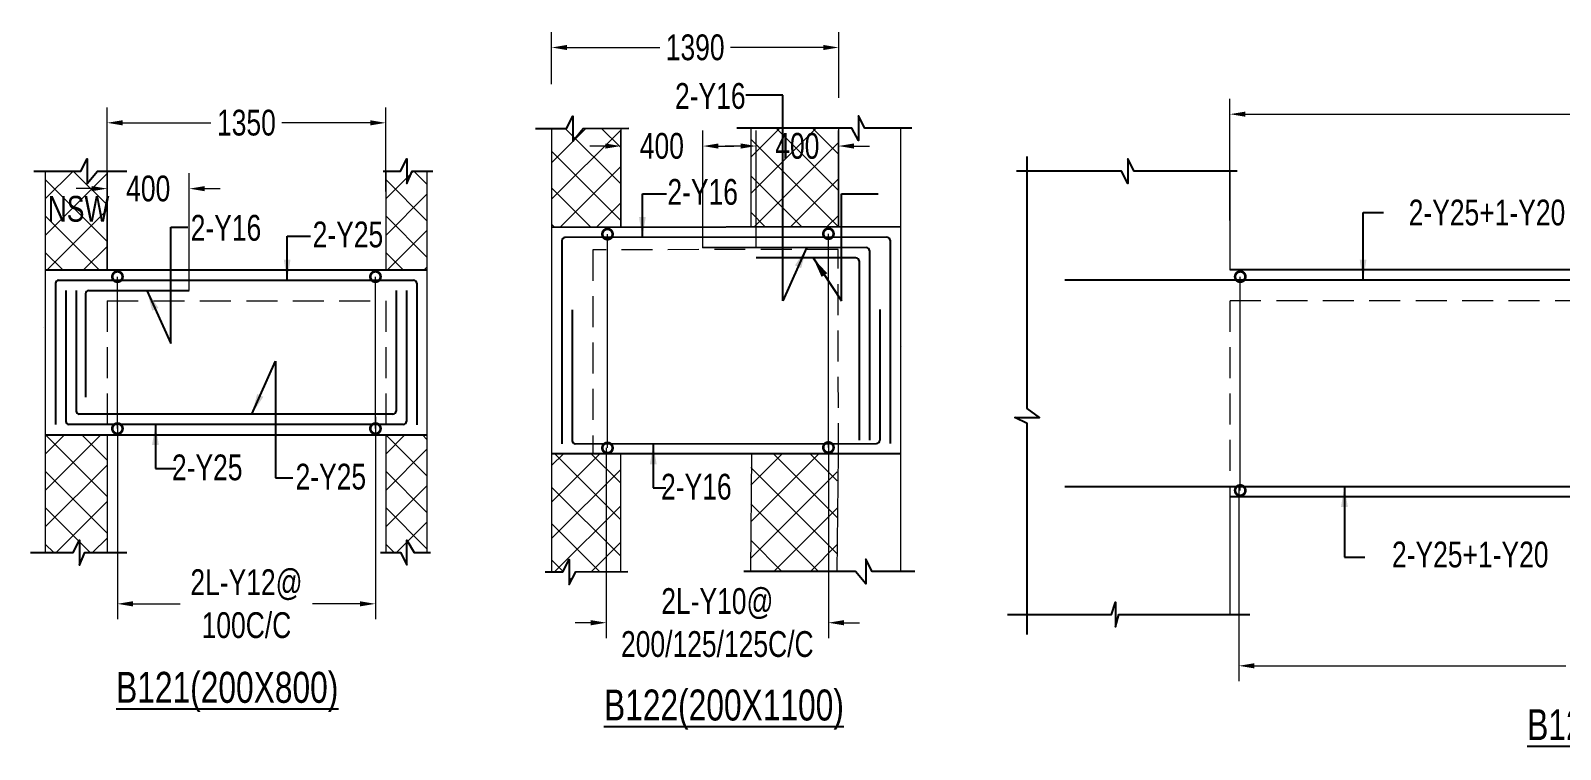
# Model space of a CAD drawing. Header units: millimetres. Extents: x -9667 to 132562, y -132456 to -91255.
# Drawn here: x 100861 to 108274, y -104329 to -100843 of the extents above; entities that cross this region are included whole.
import ezdxf

# ---------------------------------------------------------------- set-up
doc = ezdxf.new("R2010")
doc.units = ezdxf.units.MM
doc.header["$LTSCALE"] = 100
doc.header["$MEASUREMENT"] = 0
doc.linetypes.add('CONTINU', pattern=[0])
doc.linetypes.add('HIDDEN', pattern=[0.375, 0.25, -0.125])
doc.layers.get('Defpoints').update_dxf_attribs({"color": 1, "lineweight": 0})
for name, color, linetype in [('-S-BMNO', 1, 'Continuous'), ('-S-MISC', 8, 'Continuous'), ('-STR-BEAM', 7, 'CONTINU'), ('-STR-REINF', 3, 'Continuous')]:
    doc.layers.add(name, color=color, linetype=linetype)
for name, color, linetype, lineweight in [('-S-STIRRUPS DIM', 6, 'Continuous', 9), ('-S-STIRUP', 11, 'Continuous', 9), ('-S-TEXT', 6, 'Continuous', 0), ('-STR-COLUMN', 5, 'HIDDEN', 13), ('S-COL HATCH', 9, 'Continuous', 0), ('SLAB LINE', 254, 'HIDDEN', 20)]:
    doc.layers.add(name, color=color, linetype=linetype, lineweight=lineweight)
doc.styles.add('BEAM-LS', font='romans.shx', dxfattribs={"width": 0.8})
doc.styles.add('SOBHA', font='swisscl.ttf', dxfattribs={"width": 0.9})
doc.styles.add('sobha.sed', font='swisscl.ttf')
doc.dimstyles.new('S-50', dxfattribs={"dimscale": 50, "dimtxt": 2.5, "dimasz": 2, "dimexe": 0.5, "dimexo": 0.25, "dimgap": 0.25, "dimtad": 0, "dimdec": 0, "dimrnd": 0.0005, "dimzin": 0, "dimdsep": 46, "dimtxsty": 'sobha.sed', "dimblk": 'OBLIQUE', "dimcen": 0.09, "dimclrd": 8, "dimclre": 8, "dimclrt": 6, "dimadec": 0, "dimazin": 0, "dimtfac": 1, "dimtdec": 0, "dimtofl": 0, "dimtmove": 2, "dimatfit": 3, "dimfxl": 0.18, "dimtolj": 1, "dimtzin": 0, "dimlwd": -1, "dimlwe": -1, "dimarcsym": 0})
doc.dimstyles.new('S-DIM50', dxfattribs={"dimscale": 50, "dimtxt": 2.5, "dimasz": 1.5, "dimexe": 1.5, "dimexo": 1, "dimgap": 0.5, "dimtad": 0, "dimdec": 0, "dimzin": 0, "dimdsep": 46, "dimtxsty": 'SOBHA', "dimcen": 0.09, "dimclrd": 256, "dimclre": 256, "dimclrt": 6, "dimadec": 5, "dimazin": 0, "dimtfac": 1, "dimtdec": 0, "dimtofl": 0, "dimtmove": 0, "dimatfit": 3, "dimfxl": 0.18, "dimtolj": 1, "dimtzin": 0, "dimlwd": -1, "dimlwe": -1, "dimarcsym": 0})
doc.dimstyles.new('STIRUP', dxfattribs={"dimscale": 50, "dimtxt": 2.5, "dimasz": 2.2, "dimexe": 0, "dimexo": 0, "dimgap": 0.5, "dimtad": 0, "dimdec": 0, "dimzin": 0, "dimdsep": 46, "dimtxsty": 'BEAM-LS', "dimblk": 'DOTSMALL', "dimcen": 0.09, "dimclrd": 256, "dimclre": 256, "dimclrt": 256, "dimadec": 5, "dimazin": 0, "dimtfac": 1, "dimtdec": 0, "dimtofl": 0, "dimtmove": 0, "dimatfit": 3, "dimldrblk": 'DOTSMALL', "dimfxl": 0, "dimfxlon": 1, "dimtolj": 1, "dimtzin": 0, "dimlwd": -1, "dimlwe": -1, "dimarcsym": 0})
pattern_1 = [(45, (353649.23, 50437.97), (-88.38835, 88.38835), []), (135, (353649.23, 50437.97), (-88.38835, -88.38835), [])]

# ---------------------------------------------------------------- blocks, each defined once
blk = doc.blocks.new('*D644')
at = {"layer": '-S-STIRRUPS DIM', "color": 251, "transparency": 16777216}
for p, q in [((102532.2, -102715.8), (102532.2, -103697.5)), ((101282, -102761), (101282, -103697.5)), ((101357, -103622.5), (101586.5, -103622.5)), ((102457.2, -103622.5), (102227.7, -103622.5))]:
    blk.add_line(p, q, dxfattribs=at)
for points in [[(101357, -103610), (101357, -103635), (101282, -103622.5)], [(102457.2, -103610), (102457.2, -103635), (102532.2, -103622.5)]]:
    blk.add_solid(points, dxfattribs=at)
at = {"layer": 'Defpoints', "color": 0, "transparency": 16777216}
for p in [(102532.2, -102715.8, 178586.6), (101282, -102761, 0), (101282, -103622.5)]:
    blk.add_point(p, dxfattribs=at)
at = {"layer": '-S-STIRRUPS DIM', "color": 6, "transparency": 16777216, "insert": (101907.1, -103622.5), "char_height": 125, "attachment_point": 5, "style": 'sobha.sed'}
blk.add_mtext('\\A1;2L-Y12@\\P100C/C', dxfattribs=at)
blk = doc.blocks.new('*D647')
at = {"layer": '-S-STIRRUPS DIM', "color": 251, "transparency": 16777216}
for p, q in [((101232, -101533.5), (101232, -101214.9)), ((102582, -101623), (102582, -101214.9)), ((101307, -101289.9), (101735.1, -101289.9)), ((102507, -101289.9), (102078.9, -101289.9))]:
    blk.add_line(p, q, dxfattribs=at)
for points in [[(101307, -101277.4), (101307, -101302.4), (101232, -101289.9)], [(102507, -101277.4), (102507, -101302.4), (102582, -101289.9)]]:
    blk.add_solid(points, dxfattribs=at)
at = {"layer": 'Defpoints', "color": 0, "transparency": 16777216}
for p in [(101232, -101289.9), (101232, -101533.5, 0), (102582, -101623, 0)]:
    blk.add_point(p, dxfattribs=at)
at = {"layer": '-S-STIRRUPS DIM', "color": 6, "transparency": 16777216, "insert": (101907, -101289.9), "char_height": 125, "attachment_point": 5, "style": 'sobha.sed'}
blk.add_mtext('\\A1;1350', dxfattribs=at)
blk = doc.blocks.new('_Oblique')
at = {"color": 0, "linetype": 'ByBlock', "lineweight": -2}
blk.add_line((-0.5, -0.5), (0.5, 0.5), dxfattribs=at)
blk = doc.blocks.new('_DotSmall')
at = {"color": 0, "linetype": 'ByBlock', "const_width": 0.5}
blk.add_lwpolyline([(-0.0625, 0, 1), (0.0625, 0, 1)], format="xyb", close=True, dxfattribs=at)
blk = doc.blocks.new('*D645')
at = {"layer": '-S-STIRUP', "ltscale": 100, "transparency": 16777216}
blk.add_line((102532.2, -102772.7), (102532.2, -102036), dxfattribs=at)
at = {"layer": 'Defpoints', "color": 0, "linetype": 'CONTINU', "ltscale": 100, "transparency": 16777216}
for p in [(102532.2, -102036), (102532.2, -102036), (102532.2, -102772.7)]:
    blk.add_point(p, dxfattribs=at)
at = {"layer": '-S-STIRUP', "linetype": 'CONTINU', "ltscale": 100, "transparency": 16777216, "xscale": 100, "yscale": 100, "zscale": 100}
for p, rotation in [((102532.2, -102036), 90), ((102532.2, -102772.7), 270)]:
    blk.add_blockref('_DotSmall', p, dxfattribs=dict(at, rotation=rotation))
blk = doc.blocks.new('*D646')
at = {"layer": '-S-STIRUP', "ltscale": 100, "transparency": 16777216}
blk.add_line((101282, -102772.7), (101282, -102036), dxfattribs=at)
at = {"layer": 'Defpoints', "color": 0, "linetype": 'CONTINU', "ltscale": 100, "transparency": 16777216}
for p in [(101282, -102036), (101282, -102036), (101282, -102772.7)]:
    blk.add_point(p, dxfattribs=at)
at = {"layer": '-S-STIRUP', "linetype": 'CONTINU', "ltscale": 100, "transparency": 16777216, "xscale": 100, "yscale": 100, "zscale": 100}
for p, rotation in [((101282, -102036), 90), ((101282, -102772.7), 270)]:
    blk.add_blockref('_DotSmall', p, dxfattribs=dict(at, rotation=rotation))
blk = doc.blocks.new('*D643')
at = {"layer": '-S-STIRRUPS DIM', "color": 251, "transparency": 16777216}
for p, q in [((101232, -102003), (101232, -101534.1)), ((101630.3, -102103.4), (101630.3, -101534.1)), ((101157, -101609.1), (101082, -101609.1)), ((101705.3, -101609.1), (101780.3, -101609.1))]:
    blk.add_line(p, q, dxfattribs=at)
for points in [[(101157, -101596.6), (101157, -101621.6), (101232, -101609.1)], [(101705.3, -101596.6), (101705.3, -101621.6), (101630.3, -101609.1)]]:
    blk.add_solid(points, dxfattribs=at)
at = {"layer": 'Defpoints', "color": 0, "transparency": 16777216}
for p in [(101232, -101609.1), (101232, -102003), (101630.3, -102103.4, 0)]:
    blk.add_point(p, dxfattribs=at)
at = {"layer": '-S-STIRRUPS DIM', "color": 6, "transparency": 16777216, "insert": (101431.2, -101609.1), "char_height": 125, "attachment_point": 5, "style": 'sobha.sed'}
blk.add_mtext('\\A1;400', dxfattribs=at)
blk = doc.blocks.new('*D648')
at = {"layer": '-S-STIRRUPS DIM', "color": 251, "transparency": 16777216}
for p, q in [((106673, -101763.5), (106673, -101173)), ((111098.2, -101756.9), (111098.2, -101173)), ((106748, -101248), (108711.6, -101248)), ((111023.2, -101248), (109059.6, -101248))]:
    blk.add_line(p, q, dxfattribs=at)
for points in [[(106748, -101235.5), (106748, -101260.5), (106673, -101248)], [(111023.2, -101235.5), (111023.2, -101260.5), (111098.2, -101248)]]:
    blk.add_solid(points, dxfattribs=at)
at = {"layer": 'Defpoints', "color": 0, "transparency": 16777216}
for p in [(106673, -101248), (106673, -101763.5), (111098.2, -101756.9, 0)]:
    blk.add_point(p, dxfattribs=at)
at = {"layer": '-S-STIRRUPS DIM', "color": 6, "transparency": 16777216, "insert": (108885.6, -101248), "char_height": 125, "attachment_point": 5, "style": 'sobha.sed'}
blk.add_mtext('\\A1;4425', dxfattribs=at)
blk = doc.blocks.new('*D649')
at = {"layer": '-S-STIRRUPS DIM', "color": 251, "transparency": 16777216}
for p, q in [((106716.5, -103053), (106716.5, -103998)), ((111048.2, -103061), (111048.2, -103998)), ((106791.5, -103923), (108299.8, -103923)), ((110973.2, -103923), (109406.2, -103923))]:
    blk.add_line(p, q, dxfattribs=at)
for points in [[(106791.5, -103910.5), (106791.5, -103935.5), (106716.5, -103923)], [(110973.2, -103910.5), (110973.2, -103935.5), (111048.2, -103923)]]:
    blk.add_solid(points, dxfattribs=at)
at = {"layer": 'Defpoints', "color": 0, "transparency": 16777216}
for p in [(106716.5, -103053, 0), (111048.2, -103061, 0), (111048.2, -103923)]:
    blk.add_point(p, dxfattribs=at)
at = {"layer": '-S-STIRRUPS DIM', "color": 6, "transparency": 16777216, "insert": (108853, -103923), "char_height": 125, "attachment_point": 5, "style": 'sobha.sed'}
blk.add_mtext('\\A1;2L-Y10@100C/C', dxfattribs=at)
blk = doc.blocks.new('*D650')
at = {"layer": '-S-STIRUP', "ltscale": 100, "transparency": 16777216}
blk.add_line((106722.8, -103072.7), (106722.8, -102036), dxfattribs=at)
at = {"layer": 'Defpoints', "color": 0, "linetype": 'CONTINU', "ltscale": 100, "transparency": 16777216}
for p in [(106722.8, -102036), (106722.8, -102036), (106722.8, -103072.7)]:
    blk.add_point(p, dxfattribs=at)
at = {"layer": '-S-STIRUP', "linetype": 'CONTINU', "ltscale": 100, "transparency": 16777216, "xscale": 100, "yscale": 100, "zscale": 100}
for p, rotation in [((106722.8, -102036), 90), ((106722.8, -103072.7), 270)]:
    blk.add_blockref('_DotSmall', p, dxfattribs=dict(at, rotation=rotation))
blk = doc.blocks.new('*D707')
at = {"layer": '-S-STIRRUPS DIM', "color": 251, "transparency": 16777216}
for p, q in [((103650.3, -102866.5), (103650.3, -103789.1)), ((104727.3, -102852.7), (104727.3, -103789.1)), ((103575.3, -103714.1), (103500.3, -103714.1)), ((104802.3, -103714.1), (104877.3, -103714.1))]:
    blk.add_line(p, q, dxfattribs=at)
for points in [[(103575.3, -103701.6), (103575.3, -103726.6), (103650.3, -103714.1)], [(104802.3, -103701.6), (104802.3, -103726.6), (104727.3, -103714.1)]]:
    blk.add_solid(points, dxfattribs=at)
at = {"layer": 'Defpoints', "color": 0, "transparency": 16777216}
for p in [(103650.3, -102866.5, 178586.6), (104727.3, -102852.7, 0), (104727.3, -103714.1)]:
    blk.add_point(p, dxfattribs=at)
at = {"layer": '-S-STIRRUPS DIM', "color": 6, "transparency": 16777216, "insert": (104188.8, -103714.1), "char_height": 125, "attachment_point": 5, "style": 'sobha.sed'}
blk.add_mtext('\\A1;2L-Y10@\\P200/125/125C/C', dxfattribs=at)
blk = doc.blocks.new('*D710')
at = {"layer": '-S-STIRRUPS DIM', "color": 251, "transparency": 16777216}
for p, q in [((103385.7, -101102), (103385.7, -100849.6)), ((104777.3, -101168.1), (104777.3, -100849.6)), ((103460.7, -100924.6), (103909.6, -100924.6)), ((104702.3, -100924.6), (104253.4, -100924.6))]:
    blk.add_line(p, q, dxfattribs=at)
for points in [[(103460.7, -100912.1), (103460.7, -100937.1), (103385.7, -100924.6)], [(104702.3, -100912.1), (104702.3, -100937.1), (104777.3, -100924.6)]]:
    blk.add_solid(points, dxfattribs=at)
at = {"layer": 'Defpoints', "color": 0, "transparency": 16777216}
for p in [(104777.3, -100924.6), (103385.7, -101102, 0), (104777.3, -101168.1, 0)]:
    blk.add_point(p, dxfattribs=at)
at = {"layer": '-S-STIRRUPS DIM', "color": 6, "transparency": 16777216, "insert": (104081.5, -100924.6), "char_height": 125, "attachment_point": 5, "style": 'sobha.sed'}
blk.add_mtext('\\A1;1390', dxfattribs=at)
blk = doc.blocks.new('*D708')
at = {"layer": '-S-STIRUP', "ltscale": 100, "transparency": 16777216}
blk.add_line((103656.6, -102866.5), (103656.6, -101829.8), dxfattribs=at)
at = {"layer": 'Defpoints', "color": 0, "linetype": 'CONTINU', "ltscale": 100, "transparency": 16777216}
for p in [(103656.6, -101829.8), (103656.6, -101829.8), (103656.6, -102866.5)]:
    blk.add_point(p, dxfattribs=at)
at = {"layer": '-S-STIRUP', "linetype": 'CONTINU', "ltscale": 100, "transparency": 16777216, "xscale": 100, "yscale": 100, "zscale": 100}
for p, rotation in [((103656.6, -101829.8), 90), ((103656.6, -102866.5), 270)]:
    blk.add_blockref('_DotSmall', p, dxfattribs=dict(at, rotation=rotation))
blk = doc.blocks.new('*D709')
at = {"layer": '-S-STIRUP', "ltscale": 100, "transparency": 16777216}
blk.add_line((104727.3, -102864.4), (104727.3, -101827.7), dxfattribs=at)
at = {"layer": 'Defpoints', "color": 0, "linetype": 'CONTINU', "ltscale": 100, "transparency": 16777216}
for p in [(104727.3, -101827.7), (104727.3, -101827.7), (104727.3, -102864.4)]:
    blk.add_point(p, dxfattribs=at)
at = {"layer": '-S-STIRUP', "linetype": 'CONTINU', "ltscale": 100, "transparency": 16777216, "xscale": 100, "yscale": 100, "zscale": 100}
for p, rotation in [((104727.3, -101827.7), 90), ((104727.3, -102864.4), 270)]:
    blk.add_blockref('_DotSmall', p, dxfattribs=dict(at, rotation=rotation))
blk = doc.blocks.new('*D711')
at = {"layer": '-S-STIRRUPS DIM', "color": 251, "transparency": 16777216}
for p, q in [((103720.9, -101796.3), (103720.9, -101327.5)), ((104119.3, -101896.8), (104119.3, -101327.5)), ((103645.9, -101402.5), (103570.9, -101402.5)), ((104194.3, -101402.5), (104269.3, -101402.5))]:
    blk.add_line(p, q, dxfattribs=at)
for points in [[(103645.9, -101390), (103645.9, -101415), (103720.9, -101402.5)], [(104194.3, -101390), (104194.3, -101415), (104119.3, -101402.5)]]:
    blk.add_solid(points, dxfattribs=at)
at = {"layer": 'Defpoints', "color": 0, "transparency": 16777216}
for p in [(103720.9, -101402.5), (103720.9, -101796.3), (104119.3, -101896.8, 0)]:
    blk.add_point(p, dxfattribs=at)
at = {"layer": '-S-STIRRUPS DIM', "color": 6, "transparency": 16777216, "insert": (103920.1, -101402.5), "char_height": 125, "attachment_point": 5, "style": 'sobha.sed'}
blk.add_mtext('\\A1;400', dxfattribs=at)
blk = doc.blocks.new('*D712')
at = {"layer": '-S-STIRRUPS DIM', "color": 251, "transparency": 16777216}
for p, q in [((104377.4, -101896.8), (104377.4, -101327.5)), ((104775.7, -101796.3), (104775.7, -101327.5)), ((104302.4, -101402.5), (104227.4, -101402.5)), ((104850.7, -101402.5), (104925.7, -101402.5))]:
    blk.add_line(p, q, dxfattribs=at)
for points in [[(104302.4, -101390), (104302.4, -101415), (104377.4, -101402.5)], [(104850.7, -101390), (104850.7, -101415), (104775.7, -101402.5)]]:
    blk.add_solid(points, dxfattribs=at)
at = {"layer": 'Defpoints', "color": 0, "transparency": 16777216}
for p in [(104775.7, -101402.5), (104775.7, -101796.3), (104377.4, -101896.8, 0)]:
    blk.add_point(p, dxfattribs=at)
at = {"layer": '-S-STIRRUPS DIM', "color": 6, "transparency": 16777216, "insert": (104576.6, -101402.5), "char_height": 125, "attachment_point": 5, "style": 'sobha.sed'}
blk.add_mtext('\\A1;400', dxfattribs=at)

msp = doc.modelspace()

# ---------------------------------------------------------------- hatches: boundary and pattern name
at = {"layer": 'S-COL HATCH'}
h = msp.add_hatch(dxfattribs=at)
h.set_pattern_fill('ANSI37', color=252, scale=1000)
h.set_pattern_definition([(45, (363717.02, 16189.24), (-88.38835, 88.38835), []), (135, (363717.02, 16189.24), (-88.38835, -88.38835), [])])
h.paths.add_polyline_path([(103385.7, -101796.8), (103720.9, -101796.8), (103720.9, -101315.3), (103385.7, -101315.3)])
h = msp.add_hatch(dxfattribs=at)
h.set_pattern_fill('ANSI37', color=252, scale=1000)
h.set_pattern_definition(pattern_1)
h.paths.add_polyline_path([(104350.9, -101795.6), (104775.7, -101795), (104775.7, -101317.7), (104350.9, -101317.7)])
h = msp.add_hatch(dxfattribs=at)
h.set_pattern_fill('ANSI37', color=252, scale=1000)
h.set_pattern_definition([(45, (297642.95, 11613.6), (-88.38835, 88.38835), []), (135, (297642.95, 11613.6), (-88.38835, -88.38835), [])])
h.paths.add_polyline_path([(101232, -102003), (100932, -102003), (100932, -101523.9), (101232, -101523.9)])
h.paths.add_polyline_path([(101232, -103373.9), (100932, -103373.9), (100932, -102803), (101232, -102803)])
h = msp.add_hatch(dxfattribs=at)
h.set_pattern_fill('ANSI37', color=252, scale=1000)
h.set_pattern_definition([(45, (299292.95, 11613.6), (-88.38835, 88.38835), []), (135, (299292.95, 11613.6), (-88.38835, -88.38835), [])])
h.paths.add_polyline_path([(102782, -102003), (102582, -102003), (102582, -101523.9), (102782, -101523.9)])
h.paths.add_polyline_path([(102782, -103373.9), (102582, -103373.9), (102582, -102803), (102782, -102803)])
h = msp.add_hatch(dxfattribs=at)
h.set_pattern_fill('ANSI37', color=252, scale=1000)
h.set_pattern_definition(pattern_1)
h.paths.add_polyline_path([(103720.9, -102894.7), (103385.7, -102894.7), (103385.7, -103467.7), (103440.2, -103467.7), (103471.1, -103408), (103471.1, -103528.2), (103504, -103467.7), (103721, -103465.7)])
h = msp.add_hatch(dxfattribs=at)
h.set_pattern_fill('ANSI37', color=252, scale=1000)
h.set_pattern_definition(pattern_1)
h.paths.add_polyline_path([(104770.2, -102894.7), (104350.9, -102894.7), (104350.9, -103465.4), (104770.2, -103465.4)])

# ---------------------------------------------------------------- linework, layer by layer
at = {"layer": '-S-MISC', "linetype": 'ByBlock', "ltscale": 1000, "elevation": 0}
for points in [[(103307.9, -101317.7), (103458.4, -101317.7), (103489.3, -101258), (103489.3, -101378.2), (103539.1, -101317.7), (103760.2, -101315.6)], [(105131.5, -101315.3), (104903.6, -101315.3), (104872.8, -101255.6), (104872.8, -101375.8), (104840.8, -101315.6), (104283.2, -101315.6)], [(100876.2, -101523.9), (101104.1, -101523.9), (101134.9, -101464.2), (101134.9, -101584.4), (101184.8, -101523.9), (101327.8, -101523.9)], [(102569, -101523.9), (102654.1, -101523.9), (102684.9, -101464.2), (102684.9, -101584.4), (102710.8, -101523.9), (102810, -101523.9)], [(105690, -103771), (105690, -102747.2), (105630.3, -102718.8), (105750.5, -102718.8), (105690, -102674.6), (105690, -101453)], [(106707.2, -101523.9), (106208.5, -101523.9), (106177.6, -101464.2), (106177.6, -101584.4), (106146.8, -101523.9), (105639.2, -101523.9)], [(100861.2, -103373.9), (101068, -103373.9), (101098.9, -103314.2), (101098.9, -103434.4), (101124.7, -103373.9), (101327.8, -103373.9)], [(102556, -103373.9), (102654.1, -103373.9), (102684.9, -103433.6), (102684.9, -103313.4), (102719.8, -103373.9), (102799, -103373.9)], [(103354.5, -103467.7), (103440.2, -103467.7), (103471.1, -103408), (103471.1, -103528.2), (103504, -103467.7), (103755.2, -103465.4)], [(105146.5, -103465.3), (104939.7, -103465.3), (104908.8, -103405.6), (104908.8, -103525.8), (104859, -103465.3), (104317.2, -103465.6)], [(105594.4, -103673.9), (106099.2, -103673.9), (106118.7, -103614.2), (106118.7, -103734.4), (106133.8, -103673.9), (106768.8, -103673.9)]]:
    msp.add_lwpolyline(points, dxfattribs=at)
at = {"layer": '-STR-BEAM'}
for p, q in [((105075.7, -101794.7), (103385.7, -101796.8)), ((100932, -102003, 0), (102782, -102003, 0)), ((111098.2, -102003, 0), (106673, -102003, 0)), ((100932, -102803, 0), (102782, -102803, 0)), ((105075.7, -102894.7), (103385.7, -102894.7)), ((111098.2, -103103, 0), (106673, -103103, 0))]:
    msp.add_line(p, q, dxfattribs=at)
at = {"layer": '-STR-COLUMN', "linetype": 'Continuous', "ltscale": 10}
for p, q in [((103385.7, -101317.7), (103385.7, -103467.7)), ((103720.9, -101317.7), (103720.9, -101796.5)), ((104350.9, -101317.7), (104350.9, -101794.9)), ((104775.7, -101317.7), (104775.7, -101794.9)), ((105075.7, -101315.3), (105075.7, -103465.3)), ((105075.7, -101317.7), (105075.7, -103467.7)), ((100932, -101523.9, 0), (100932, -103373.9, 0)), ((101232, -101523.9, 0), (101232, -102003, 0)), ((102582, -101523.9, 0), (102582, -102003, 0)), ((102782, -101523.9, 0), (102782, -103373.9, 0)), ((106673, -101523.9, 0), (106673, -102003, 0)), ((101232, -102803, 0), (101232, -103373.9, 0)), ((102582, -102803, 0), (102582, -103373.9, 0)), ((103721, -103467.5), (103720.9, -102895.5)), ((104350.9, -103465.4), (104356.5, -102897.1)), ((104770.2, -103465.4), (104775.7, -102897.1)), ((106673, -103103, 0), (106673, -103673.9, 0))]:
    msp.add_line(p, q, dxfattribs=at)
at = {"layer": '-STR-REINF', "ltscale": 10}
for p, q in [((105010.7, -101844.4, 0), (103450.7, -101846.8)), ((103435.7, -101861.8), (103435.7, -102847.4)), ((104910.6, -101894.6, 0), (104119.3, -101895.7, 0)), ((104925.7, -101909.6, 0), (104925.7, -102829.4)), ((105025.7, -101859.4), (105025.7, -102845.1)), ((104860.6, -101944.6, 0), (104377.4, -101945.4, 0)), ((104875.7, -101959.6, 0), (104875.7, -102829.4)), ((100982, -102068, 0), (100982, -102753.6, 0)), ((100997, -102053, 0), (102717, -102053, 0)), ((102732, -102068, 0), (102732, -102753.7, 0)), ((111433.7, -102053, 0), (105873, -102053, 0)), ((101032, -102103, 0), (101032, -102738, 0)), ((101082, -102103, 0), (101082, -102688, 0)), ((101128, -102118.4, 0), (101128, -102620.3, 0)), ((101143, -102103.4, 0), (101630.3, -102103.4, 0)), ((102632, -102103, 0), (102632, -102688, 0)), ((102682, -102103, 0), (102682, -102738, 0)), ((103485.7, -102196.8), (103485.7, -102831.8)), ((104975.7, -102194.4), (104975.7, -102829.4)), ((100924.8, -102283, 0), (100925.3, -102283, 0)), ((105082.9, -102374.4, 0), (105082.4, -102374.4, 0)), ((102617, -102703, 0), (101097, -102703, 0)), ((102667, -102753, 0), (101047, -102753, 0)), ((103500.7, -102846.8), (104960.7, -102844.4, 0)), ((105873, -103053, 0), (111395.2, -103053, 0))]:
    msp.add_line(p, q, dxfattribs=at)
for centre, start, end in [((103450.7, -101861.8), 90, 180), ((105010.7, -101859.4), 0, 90), ((100997, -102068, 0), 90, 180), ((102717, -102068, 0), 0, 90), ((101143, -102118.4, 0), 89.99358, 180), ((101047, -102738, 0), 180, 270), ((101097, -102688, 0), 180, 269.99971), ((102617, -102688, 0), 269.99971, 0), ((102667, -102738, 0), 270, 0), ((103500.7, -102831.8), 180, 270), ((104960.7, -102829.4), 270, 0)]:
    msp.add_arc(centre, 15, start, end, dxfattribs=at)
at = {"layer": '-STR-REINF', "ltscale": 10, "extrusion": (-4.41421e-10, -2.18722e-09, 1)}
msp.add_arc((104910.7, -101909.6, 0), 15, 0, 90.08609, dxfattribs=at)
at = {"layer": '-STR-REINF', "ltscale": 10, "extrusion": (-1.42309e-09, -6.77315e-10, 1)}
msp.add_arc((104860.7, -101959.6, 0), 15, 0, 90.08609, dxfattribs=at)
at = {"layer": 'SLAB LINE', "color": 8, "linetype": 'HIDDEN', "ltscale": 6}
for p, q in [((104774.5, -101904), (103585.6, -101905.5)), ((103585.6, -101905.5), (103585.6, -102894.7)), ((104775.7, -102897.1), (104774.5, -101904)), ((101232, -102153, 0), (102582, -102153, 0)), ((101232, -102153, 0), (101232, -102803, 0)), ((102582, -102153, 0), (102582, -102803, 0)), ((111098.2, -102153, 0), (106673, -102153, 0)), ((106673, -102153, 0), (106673, -103103, 0))]:
    msp.add_line(p, q, dxfattribs=at)

# ---------------------------------------------------------------- texts
at = {"layer": '-S-BMNO', "color": 4, "linetype": 'Continuous', "style": 'sobha.sed'}
for s, p in [('%%UB121(200X800)', (101275.4, -104102.3)), ('%%UB122(200X1100)', (103639.7, -104188.1, 0)), ('%%UB123(300X1100)', (108113.4, -104283.4, 0))]:
    msp.add_text(s, height=150, dxfattribs=at).set_placement(p)
at = {"layer": '-S-TEXT', "color": 6, "style": 'sobha.sed'}
msp.add_text('NSW', height=125, dxfattribs=at).set_placement((100944.1, -101769.4, 0))
at = {"layer": '-S-TEXT', "color": 6, "char_height": 125, "style": 'sobha.sed'}
for s, insert, attachment_point in [('\\A1;2-Y16', (103983.9, -101097.1, 0), 1), ('\\A1;2-Y16', (103947.1, -101562.4, 0), 1), ('\\A1;2-Y25+1-Y20', (108297.7, -101662.4, 0), 3), ('\\A1;2-Y16', (101978.8, -101736.5, 0), 3), ('\\A1;2-Y25', (102569.9, -101768.7), 3), ('\\A1;2-Y25', (101546.2, -102898.3), 1), ('\\A1;2-Y25', (102487, -103069.9, 0), 9), ('\\A1;2-Y16', (103916.3, -102992, 0), 1), ('\\A1;2-Y25+1-Y20', (108216.7, -103320.7, 0), 3)]:
    msp.add_mtext(s, dxfattribs=dict(at, insert=insert, attachment_point=attachment_point))

# ---------------------------------------------------------------- dimensions: what is measured, and where the dimension line sits
at = {"layer": '-S-STIRRUPS DIM'}
for base, p1, p2, picture, middle in [((104777.3, -100924.6, 0), (103385.7, -101102), (104777.3, -101168.1), '*D710', (104081.5, -100924.6, 0)), ((104775.7, -101402.5), (104377.4, -101896.8, 0), (104775.7, -101796.3), '*D712', (104576.6, -101402.5))]:
    dim = msp.add_linear_dim(base=base, p1=p1, p2=p2, dimstyle='S-DIM50', override={"dimscale": 1, "dimtxt": 125, "dimasz": 75, "dimexe": 75, "dimexo": 0, "dimgap": 25, "dimrnd": 5, "dimtxsty": 'sobha.sed', "dimsah": 1, "dimcen": 4.5, "dimclrd": 251, "dimclre": 251, "dimfxl": 75}, dxfattribs=at)
    dim.commit()
    dim.dimension.update_dxf_attribs({"geometry": picture, "text_midpoint": middle})
for base, p1, p2, picture, middle in [((106673, -101248, 0), (111098.2, -101756.9, 0), (106673, -101763.5, 0), '*D648', (108885.6, -101248, 0)), ((101232, -101289.9), (102582, -101623, 0), (101232, -101533.5, 0), '*D647', (101907, -101289.9)), ((103720.9, -101402.5), (104119.3, -101896.8, 0), (103720.9, -101796.3), '*D711', (103920.1, -101402.5)), ((101232, -101609.1, 0), (101630.3, -102103.4, 0), (101232, -102003, 0), '*D643', (101431.2, -101609.1, 0))]:
    dim = msp.add_linear_dim(base=base, p1=p1, p2=p2, angle=180, dimstyle='S-DIM50', override={"dimscale": 1, "dimtxt": 125, "dimasz": 75, "dimexe": 75, "dimexo": 0, "dimgap": 25, "dimrnd": 5, "dimtxsty": 'sobha.sed', "dimsah": 1, "dimcen": 4.5, "dimclrd": 251, "dimclre": 251, "dimfxl": 75}, dxfattribs=at)
    dim.commit()
    dim.dimension.update_dxf_attribs({"geometry": picture, "text_midpoint": middle})
dim = msp.add_linear_dim(base=(101282, -103622.5, 0), p1=(102532.2, -102715.8, 178586.6), p2=(101282, -102761, 0), angle=180, text='2L-Y12@\\P100C/C', dimstyle='S-DIM50', override={"dimscale": 1, "dimtxt": 125, "dimasz": 75, "dimexe": 75, "dimexo": 0, "dimgap": 25, "dimtxsty": 'sobha.sed', "dimsah": 1, "dimcen": 4.5, "dimclrd": 251, "dimclre": 251, "dimfxl": 75}, dxfattribs=at)
dim.commit()
dim.dimension.update_dxf_attribs({"geometry": '*D644', "text_midpoint": (101907.1, -103622.5, 0)})
dim = msp.add_linear_dim(base=(104727.3, -103714.1, 0), p1=(103650.3, -102866.5, 178586.6), p2=(104727.3, -102852.7), text='2L-Y10@\\P200/125/125C/C', dimstyle='S-DIM50', override={"dimscale": 1, "dimtxt": 125, "dimasz": 75, "dimexe": 75, "dimexo": 0, "dimgap": 25, "dimtxsty": 'sobha.sed', "dimsah": 1, "dimcen": 4.5, "dimclrd": 251, "dimclre": 251, "dimfxl": 75}, dxfattribs=at)
dim.commit()
dim.dimension.update_dxf_attribs({"geometry": '*D707', "text_midpoint": (104188.8, -103714.1, 0)})
dim = msp.add_linear_dim(base=(111048.2, -103923, 0), p1=(106716.5, -103053, 0), p2=(111048.2, -103061, 0), text='2L-Y10@100C/C', dimstyle='S-DIM50', override={"dimscale": 1, "dimtxt": 125, "dimasz": 75, "dimexe": 75, "dimexo": 0, "dimgap": 25, "dimtxsty": 'sobha.sed', "dimsah": 1, "dimcen": 4.5, "dimclrd": 251, "dimclre": 251, "dimfxl": 75}, dxfattribs=at)
dim.commit()
dim.dimension.update_dxf_attribs({"geometry": '*D649', "text_midpoint": (108853, -103923, 0), "dimtype": 160})
at = {"layer": '-S-STIRUP', "linetype": 'CONTINU', "ltscale": 100}
for base, p1, p2, picture, middle in [((103656.6, -101829.8, 178586.6), (103656.6, -102866.5, 178586.6), (103656.6, -101829.8, 178586.6), '*D708', (103656.6, -102348.1, 178586.6)), ((104727.3, -101827.7), (104727.3, -102864.4), (104727.3, -101827.7), '*D709', (104727.3, -102346)), ((101282, -102036, 0), (101282, -102772.7, 0), (101282, -102036, 0), '*D646', (101282, -102404.3, 0)), ((102532.2, -102036, 178586.6), (102532.2, -102772.7, 178586.6), (102532.2, -102036, 178586.6), '*D645', (102532.2, -102404.4, 178586.6)), ((106722.8, -102036, 178586.6), (106722.8, -103072.7, 178586.6), (106722.8, -102036, 178586.6), '*D650', (106722.8, -102554.4, 178586.6))]:
    dim = msp.add_linear_dim(base=base, p1=p1, p2=p2, angle=90, text=' ', dimstyle='STIRUP', override={"dimasz": 2}, dxfattribs=at)
    dim.commit()
    dim.dimension.update_dxf_attribs({"geometry": picture, "text_midpoint": middle})

# ---------------------------------------------------------------- leaders
at = {"layer": '-S-MISC'}
for points in [[(104621.1, -101896.8, 0), (104505.6, -102153.7, 0), (104505.6, -101155, 0), (104327.2, -101155, 0)], [(104652.7, -101944.9, 0), (104790.6, -102153.7, 0), (104790.6, -101634, 0), (104969, -101634, 0)], [(107318, -102053, 0), (107318, -101725.2, 0), (107417, -101725.2, 0)], [(101424.6, -102103.2, 0), (101540.1, -102360.1, 0), (101540.1, -101795.2, 0), (101623.5, -101795.2, 0)], [(101932.9, -102703.2, 0), (102048.4, -102446.3, 0), (102048.4, -103011.2, 0), (102131.8, -103011.2, 0)], [(107227.6, -103053, 0), (107227.6, -103396.8, 0), (107326.6, -103396.8, 0)]]:
    msp.add_leader(points, dimstyle='S-50', dxfattribs=at)
at = {"layer": '-S-MISC', "annotation_type": 0, "has_hookline": 1, "hookline_direction": 1}
for points, text_width in [([(103825.7, -101846.8, 0), (103825.7, -101634, 0), (103942.1, -101634, 0)], 353.5), ([(101466.1, -102753, 0), (101466.1, -102965.8, 0), (101565.2, -102965.8, 0)], 353.2)]:
    msp.add_leader(points, dimstyle='S-50', dxfattribs=dict(at, text_width=text_width))
at = {"layer": '-S-MISC', "annotation_type": 0, "has_hookline": 1, "hookline_direction": 1, "horizontal_direction": (-1, 0, 0)}
for points, text_width in [([(102104.3, -102053, 0), (102104.3, -101840.2, 0), (102218, -101840.2, 0)], 353.2), ([(103878.5, -102846.8, 0), (103878.5, -103059.5, 0), (103939.2, -103059.5, 0)], 353.5)]:
    msp.add_leader(points, dimstyle='S-50', dxfattribs=dict(at, text_width=text_width))

doc.saveas('drawing.dxf')
